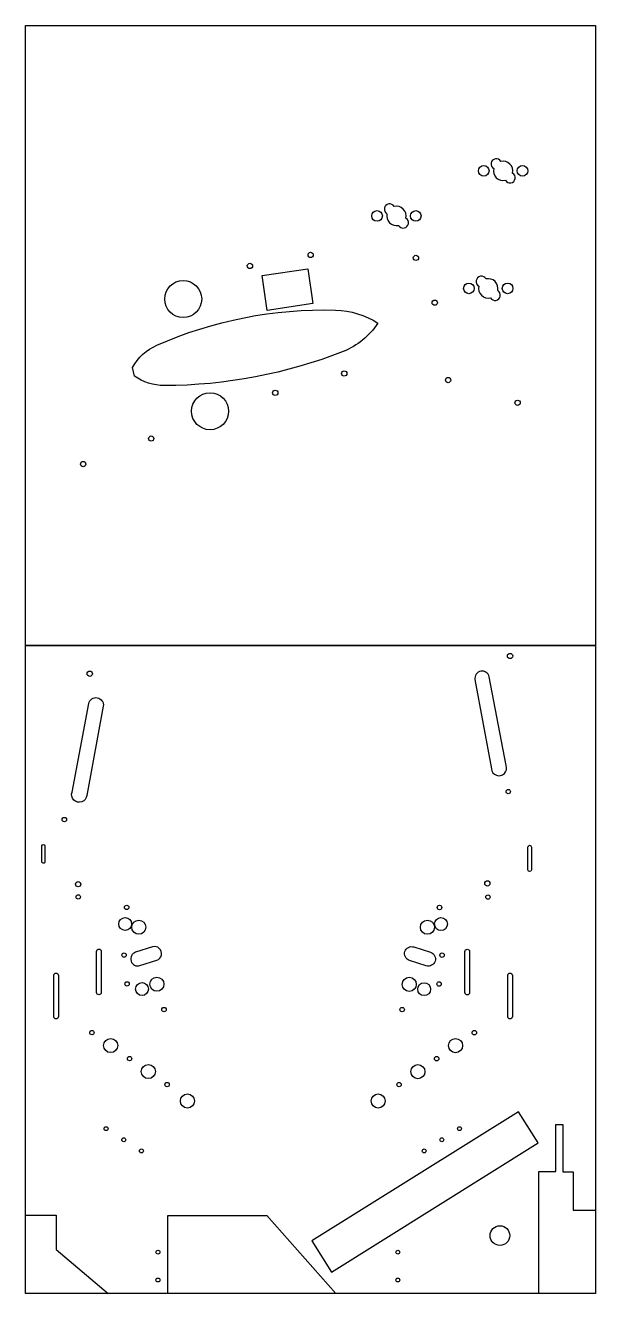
# Model space of a CAD drawing. Header units: millimetres. Extents: x 0 to 20.2, y 0 to 45.
import ezdxf

# ---------------------------------------------------------------- set-up
doc = ezdxf.new("R2010")
doc.units = ezdxf.units.MM
doc.header["$MEASUREMENT"] = 0
doc.layers.add('Playfield Border', color=7, linetype='Continuous')
doc.layers.add('Posts', color=7, linetype='Continuous')

msp = doc.modelspace()

# ---------------------------------------------------------------- linework, layer by layer
for points in [[(0, 23), (0, 45), (20.25, 45), (20.25, 23)], [(8.59, 34.888), (8.407, 36.121), (10.025, 36.361), (10.208, 35.128)]]:
    msp.add_lwpolyline(points, close=True)
at = {"color": 3}
for points in [[(16.629, 39.916, 0.558272), (17.043, 39.502, 1.322876), (17.298, 39.758, 0.558272), (16.884, 40.171, 1.322876)], [(12.841, 38.317, 0.558272), (13.255, 37.904, 1.322876), (13.51, 38.159, 0.558272), (13.096, 38.572, 1.322876)], [(16.102, 35.747, 0.558272), (16.516, 35.334, 1.322876), (16.771, 35.589, 0.558272), (16.357, 36.003, 1.322876)], [(2.531, 10.683), (2.531, 12.145, -1), (2.694, 12.145), (2.694, 10.683, -1)], [(4.069, 11.638), (4.663, 11.828, 1), (4.512, 12.304), (3.917, 12.115, 1)], [(14.234, 11.635), (13.64, 11.824, -1), (13.792, 12.3), (14.386, 12.111, -1)], [(15.61, 10.679), (15.61, 12.141, -1), (15.772, 12.141), (15.772, 10.679, -1)], [(1.01, 9.831), (1.01, 11.293, -1), (1.173, 11.293), (1.173, 9.831, -1)], [(17.131, 9.828), (17.131, 11.29, -1), (17.293, 11.29), (17.293, 9.828, -1)]]:
    msp.add_lwpolyline(points, format="xyb", close=True, dxfattribs=at)
msp.add_lwpolyline([(3.871, 32.558), (3.806, 32.86, -0.174456), (4.672, 33.648, -0.112561), (11.013, 34.895, -0.138836), (12.518, 34.433, -0.148503), (11.289, 33.425, -0.092431), (4.935, 32.217, -0.154636)], format="xyb", close=True)
for points in [[(17.07, 18.74), (16.474, 21.88, 0.983111), (15.963, 21.788), (16.546, 18.621, 1.13414), (17.07, 18.74)], [(1.659, 17.797), (2.254, 20.937, -0.983111), (2.766, 20.845), (2.182, 17.678, -1.13414), (1.659, 17.797)], [(0.591, 15.327), (0.591, 15.884, -0.926031), (0.697, 15.892), (0.697, 15.327, -1.073069), (0.587, 15.335)], [(17.844, 15.035), (17.844, 15.847, -1), (17.968, 15.847), (17.968, 15.035, -1), (17.844, 15.035)]]:
    msp.add_lwpolyline(points, format="xyb", dxfattribs=at)
msp.add_lwpolyline([(18.204, 5.346), (17.51, 6.455), (10.174, 1.878), (10.869, 0.76)], close=True, dxfattribs=at)
for centre, radius in [((16.276, 39.837), 0.188), ((17.651, 39.837), 0.188), ((12.488, 38.238), 0.188), ((13.863, 38.238), 0.188), ((15.749, 35.668), 0.188), ((17.124, 35.668), 0.188), ((17.146, 17.814), 0.0782), ((1.385, 16.821), 0.0782), ((1.877, 14.076), 0.0781), ((16.426, 14.072), 0.0781), ((3.598, 13.704), 0.0782), ((14.705, 13.701), 0.0782), ((3.546, 13.115), 0.229), ((4.027, 13.002), 0.25), ((14.276, 12.999), 0.25), ((14.757, 13.111), 0.229), ((3.506, 12.013), 0.0782), ((14.798, 12.01), 0.0782), ((3.611, 10.99), 0.0782), ((4.143, 10.806), 0.229), ((4.671, 10.978), 0.25), ((13.632, 10.974), 0.25), ((14.16, 10.802), 0.229), ((14.692, 10.987), 0.0782), ((4.924, 10.08), 0.0782), ((13.379, 10.077), 0.0782), ((2.362, 9.263), 0.0781), ((3.03, 8.802), 0.25), ((15.274, 8.799), 0.25), ((15.942, 9.26), 0.0781), ((3.7, 8.34), 0.0781), ((4.367, 7.88), 0.25), ((13.937, 7.876), 0.25), ((14.604, 8.336), 0.0781), ((5.034, 7.419), 0.0781), ((13.27, 7.416), 0.0781), ((5.754, 6.835), 0.25), ((12.528, 6.835), 0.25), ((2.867, 5.853), 0.07), ((15.415, 5.853), 0.07), ((3.494, 5.459), 0.07), ((14.788, 5.459), 0.07), ((4.121, 5.064), 0.07), ((14.161, 5.064), 0.07), ((16.851, 2.061), 0.349), ((4.708, 1.471), 0.07), ((13.226, 1.471), 0.07), ((4.708, 0.483), 0.07), ((13.226, 0.483), 0.07)]:
    msp.add_circle(centre, radius, dxfattribs=at)
for centre in [(5.605, 35.289), (6.558, 31.308)]:
    msp.add_circle(centre, 0.657)
at = {"layer": 'Playfield Border'}
msp.add_lwpolyline([(0, 0), (0, 23), (20.25, 23), (20.25, 0)], close=True, dxfattribs=at)
for points in [[(18.231, 0), (18.231, 4.331), (18.84, 4.331), (18.84, 5.997), (19.081, 5.997), (19.081, 4.323), (19.456, 4.323), (19.456, 2.965), (20.247, 2.965), (20.247, 0), (18.231, 0)], [(0, 0), (0, 2.783), (1.097, 2.783), (1.097, 1.562), (2.941, 0.005), (0, 0)], [(5.062, 0.004), (5.062, 2.776), (8.58, 2.776), (11.019, 0.004), (5.062, 0.004)]]:
    msp.add_lwpolyline(points, dxfattribs=at)
at = {"layer": 'Posts', "color": 1}
for centre in [(10.13, 36.854), (7.975, 36.465), (13.869, 36.75), (14.536, 35.16), (11.325, 32.648), (15.011, 32.414), (8.875, 31.962), (17.478, 31.609), (4.469, 30.34), (2.054, 29.435), (17.21, 22.625), (2.286, 21.996), (1.876, 14.526), (16.405, 14.555)]:
    msp.add_circle(centre, 0.0935, dxfattribs=at)

doc.saveas('drawing.dxf')
